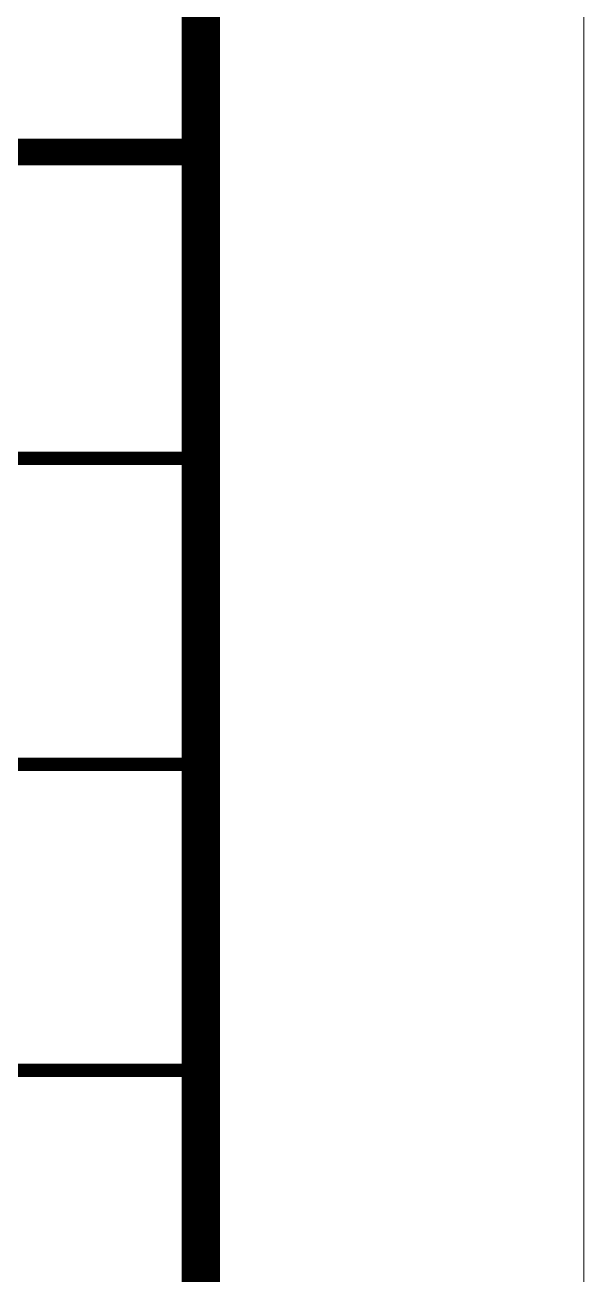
# Model space of a CAD drawing. Extents: x 3753737 to 4713801, y -857380 to 24339.
# Drawn here: x 4277452 to 4278911, y -677988 to -674721 of the extents above; entities that cross this region are included whole.
import ezdxf

# ---------------------------------------------------------------- set-up
doc = ezdxf.new("R2010")
doc.units = 0
doc.header["$LTSCALE"] = 1000
doc.header["$MEASUREMENT"] = 0
doc.layers.add('!!电气', color=1, linetype='CONTINUOUS')
doc.layers.add('图框', color=147, linetype='CONTINUOUS', lineweight=20)

# ---------------------------------------------------------------- blocks, each defined once
blk = doc.blocks.new('A$C190A5FEA')
at = {"layer": '图框'}
for points, const_width in [([(0, -44199.7), (-7000, -44199.7)], 70), ([(-7000, -44199.7), (0, -44199.7)], 70), ([(-7000, -44999.7), (0, -44999.7)], 35), ([(-7000, -45799.7), (0, -45799.7)], 35), ([(-7000, -46599.7), (0, -46599.7)], 35)]:
    blk.add_lwpolyline(points, dxfattribs=dict(at, const_width=const_width))

msp = doc.modelspace()

# ---------------------------------------------------------------- linework, layer by layer
at = {"layer": '图框'}
msp.add_lwpolyline([(4194811, -629853.6), (4278911, -629853.6), (4278911, -689253.6), (4194811, -689253.6)], close=True, dxfattribs=at)
at = {"layer": '图框', "const_width": 100}
msp.add_lwpolyline([(4277911, -688253.6), (4277911, -630853.6), (4197311, -630853.6), (4197311, -688253.6)], close=True, dxfattribs=at)

# ---------------------------------------------------------------- block references
at = {"layer": '!!电气', "color": 2}
msp.add_blockref('A$C190A5FEA', (4277911, -630853.6), dxfattribs=at)

doc.saveas('drawing.dxf')
